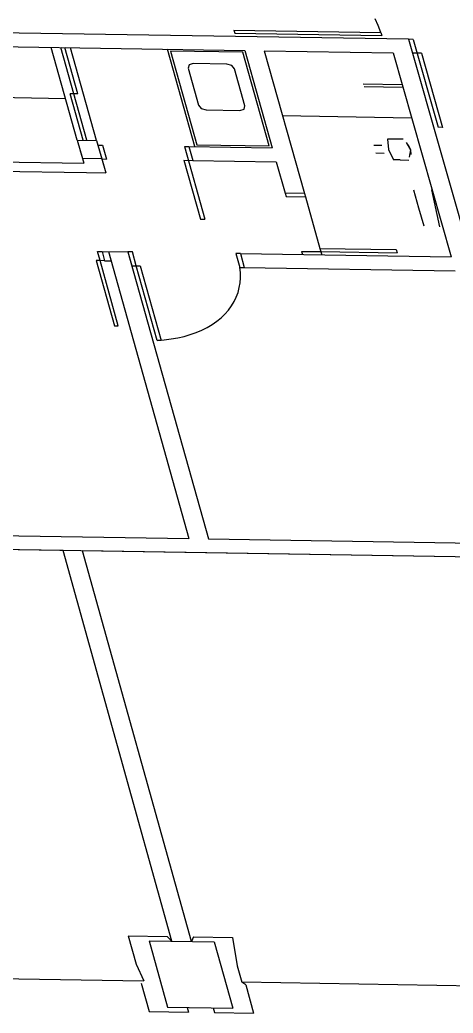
# Model space of a CAD drawing. Extents: x -68 to 264, y 51 to 115.
# Drawn here: x 219.45 to 223.23, y 82.99 to 91.65 of the extents above; entities that cross this region are included whole.
import ezdxf

# ---------------------------------------------------------------- set-up
doc = ezdxf.new("R2010")
doc.units = 0
doc.layers.get('0').update_dxf_attribs({"linetype": 'CONTINUOUS'})

msp = doc.modelspace()

# ---------------------------------------------------------------- linework, layer by layer
for p, q in [((222.5735, 91.5957), (222.5464, 91.6543)), ((222.8368, 91.4768), (212.6858, 91.6378)), ((222.5953, 91.5368), (222.5735, 91.5957)), ((221.3142, 91.5571), (221.3222, 91.5289)), ((221.3142, 91.5571), (222.5953, 91.5368)), ((221.3222, 91.5289), (222.6034, 91.5086)), ((222.5953, 91.5368), (222.6034, 91.5086)), ((215.9561, 91.4656), (221.4093, 91.3791)), ((219.9489, 90.5987), (219.7226, 91.4058)), ((220.0333, 90.5973), (219.807, 91.4045)), ((219.9538, 91.0006), (219.8407, 91.404)), ((220.1177, 90.596), (219.8913, 91.4031)), ((222.8368, 91.4768), (224.0898, 87.0765)), ((222.8762, 91.4762), (222.8368, 91.4768)), ((222.8368, 91.4768), (224.1247, 86.9541)), ((222.8762, 91.4762), (223.0943, 90.7102)), ((220.9734, 90.5422), (220.7346, 91.3898)), ((221.3914, 91.3633), (220.7617, 91.3733)), ((220.7617, 91.3733), (220.9914, 90.558)), ((221.6219, 90.5479), (221.3914, 91.3633)), ((221.4093, 91.3791), (221.649, 90.5314)), ((221.578, 91.3764), (221.9299, 90.1325)), ((221.578, 91.3764), (222.7026, 91.3586)), ((222.7026, 91.3586), (223.2086, 89.5801)), ((222.95, 91.3546), (222.8713, 91.3559)), ((222.95, 91.3546), (223.1337, 90.7096)), ((220.9235, 91.2546), (220.915, 91.2263)), ((220.915, 91.2263), (221.0061, 90.9035)), ((220.9599, 91.2658), (220.9235, 91.2546)), ((221.2523, 91.2611), (220.9599, 91.2658)), ((221.2954, 91.2487), (221.2523, 91.2611)), ((221.32, 91.2199), (221.2954, 91.2487)), ((221.4112, 90.8971), (221.32, 91.2199)), ((222.7816, 91.0807), (222.4424, 91.086)), ((222.7885, 91.0564), (222.4493, 91.0618)), ((216.0781, 91.0219), (219.847, 90.9621)), ((219.9995, 90.5978), (219.8863, 91.0017)), ((219.9538, 91.0006), (219.8863, 91.0017)), ((221.0061, 90.9035), (221.0306, 90.8747)), ((221.0306, 90.8747), (221.0737, 90.8623)), ((221.4027, 90.8688), (221.4112, 90.8971)), ((221.0737, 90.8623), (221.3663, 90.8576)), ((221.3663, 90.8576), (221.4027, 90.8688)), ((221.7378, 90.8115), (222.8633, 90.7937)), ((223.1337, 90.7096), (223.0943, 90.7102)), ((219.9489, 90.5987), (219.9942, 90.437)), ((219.9489, 90.5987), (220.1177, 90.596)), ((220.1177, 90.596), (220.1631, 90.4343)), ((220.1177, 90.596), (220.1971, 90.313)), ((220.1291, 90.5556), (220.1685, 90.5549)), ((220.1685, 90.5549), (220.2025, 90.4337)), ((220.8834, 90.5436), (221.062, 89.9094)), ((220.8834, 90.5436), (220.9228, 90.543)), ((220.9228, 90.543), (220.9569, 90.4217)), ((220.9228, 90.543), (221.649, 90.5314)), ((220.9914, 90.558), (221.6219, 90.5479)), ((222.6056, 90.5504), (222.5346, 90.5515)), ((222.7118, 90.6066), (222.6549, 90.6075)), ((222.6549, 90.6075), (222.662, 90.5173)), ((222.7894, 90.6054), (222.7118, 90.6066)), ((222.8557, 90.5142), (222.8206, 90.5767)), ((222.8557, 90.5142), (222.8361, 90.5555)), ((219.9715, 90.5178), (219.9942, 90.437)), ((222.553, 90.4868), (222.6239, 90.4857)), ((222.662, 90.5173), (222.7064, 90.4264)), ((222.8462, 90.4492), (222.8557, 90.5142)), ((222.8595, 90.4731), (222.8557, 90.5142)), ((218.5164, 90.4202), (220.0055, 90.3966)), ((219.9942, 90.437), (220.0055, 90.3966)), ((220.1631, 90.4343), (219.9942, 90.437)), ((220.1631, 90.4343), (220.2025, 90.4337)), ((220.1631, 90.4343), (220.1858, 90.3535)), ((220.8781, 90.423), (221.0225, 89.91)), ((220.8781, 90.423), (220.9569, 90.4217)), ((220.9569, 90.4217), (221.6832, 90.4102)), ((221.6832, 90.4102), (221.761, 90.1352)), ((222.7632, 90.4255), (222.7064, 90.4264)), ((222.7632, 90.4255), (222.8409, 90.4243)), ((218.5389, 90.3394), (220.0282, 90.3157)), ((220.0282, 90.3157), (220.1971, 90.313)), ((221.761, 90.1352), (221.769, 90.1069)), ((221.9299, 90.1325), (221.761, 90.1352)), ((221.769, 90.1069), (221.938, 90.1042)), ((221.9299, 90.1325), (221.938, 90.1042)), ((221.938, 90.1042), (222.0651, 89.6548)), ((222.9279, 90.0055), (222.8832, 90.1629)), ((223.0372, 90.1649), (223.1077, 89.8415)), ((222.9727, 89.848), (222.9279, 90.0055)), ((221.0225, 89.91), (221.062, 89.9094)), ((220.148, 89.5481), (220.1252, 89.6292)), ((220.1252, 89.6292), (220.1647, 89.6285)), ((220.1647, 89.6285), (220.1874, 89.5475)), ((220.1647, 89.6285), (220.3902, 89.6249)), ((220.2211, 89.6276), (220.922, 87.1271)), ((220.4296, 89.6243), (220.3902, 89.6249)), ((220.3902, 89.6249), (220.4243, 89.5034)), ((220.3902, 89.6249), (221.0917, 87.1244)), ((220.4637, 89.5027), (220.4296, 89.6243)), ((221.3709, 89.6093), (221.3315, 89.6099)), ((221.3315, 89.6099), (221.3657, 89.4884)), ((221.3709, 89.6093), (223.2086, 89.5801)), ((221.3709, 89.6093), (221.4052, 89.4877)), ((221.904, 89.6291), (221.9121, 89.6007)), ((221.904, 89.6291), (222.0731, 89.6264)), ((222.0651, 89.6548), (222.0812, 89.598)), ((222.0651, 89.6548), (222.7302, 89.6442)), ((222.0731, 89.6264), (222.7383, 89.6158)), ((222.7302, 89.6442), (222.7383, 89.6158)), ((220.148, 89.5481), (220.1141, 89.5486)), ((220.1141, 89.5486), (220.2732, 88.9808)), ((220.1874, 89.5475), (220.148, 89.5481)), ((220.307, 88.9803), (220.148, 89.5481)), ((220.1874, 89.5475), (220.2438, 89.5466)), ((220.4243, 89.5034), (220.4637, 89.5027)), ((220.4637, 89.5027), (220.4976, 89.5022)), ((220.6459, 88.8536), (220.4637, 89.5027)), ((220.4976, 89.5022), (220.6797, 88.8531)), ((221.3657, 89.4884), (221.4052, 89.4877)), ((221.3708, 89.4436), (221.3657, 89.4884)), ((221.4052, 89.4877), (223.2431, 89.4585)), ((221.3717, 89.3993), (221.3708, 89.4436)), ((221.3615, 89.3129), (221.3687, 89.3557)), ((221.3687, 89.3557), (221.3717, 89.3993)), ((221.3162, 89.1913), (221.3352, 89.2305)), ((221.3352, 89.2305), (221.3504, 89.2711)), ((221.3504, 89.2711), (221.3615, 89.3129)), ((221.2667, 89.1175), (221.2933, 89.1536)), ((221.2933, 89.1536), (221.3162, 89.1913)), ((221.2026, 89.0509), (221.2364, 89.0832)), ((221.2364, 89.0832), (221.2667, 89.1175)), ((220.2732, 88.9808), (220.307, 88.9803)), ((221.0815, 88.9668), (221.125, 88.9925)), ((221.125, 88.9925), (221.1654, 89.0206)), ((221.1654, 89.0206), (221.2026, 89.0509)), ((220.8243, 88.8756), (220.8804, 88.8886)), ((220.8804, 88.8886), (220.9343, 88.9042)), ((220.9343, 88.9042), (220.986, 88.9225)), ((220.986, 88.9225), (221.0351, 88.9434)), ((221.0351, 88.9434), (221.0815, 88.9668)), ((220.6459, 88.8536), (220.7068, 88.8581)), ((220.6797, 88.8531), (220.6459, 88.8536)), ((220.7068, 88.8581), (220.7664, 88.8655)), ((220.7664, 88.8655), (220.8243, 88.8756)), ((224.1247, 86.9541), (208.5136, 87.2032)), ((218.7727, 87.1614), (220.922, 87.1271)), ((219.8249, 87.0227), (216.2235, 87.0802)), ((221.0917, 87.1244), (223.9201, 87.0792)), ((220.7736, 83.6189), (219.8249, 87.0227)), ((220.9441, 83.6162), (219.9946, 87.02)), ((223.5306, 86.9636), (219.9946, 87.02)), ((220.3927, 83.666), (220.4615, 83.4187)), ((220.3927, 83.666), (220.7337, 83.6606)), ((220.5747, 83.6221), (220.7354, 83.0447)), ((220.5747, 83.6221), (221.1431, 83.613)), ((220.7337, 83.6606), (220.7736, 83.6189)), ((220.9611, 83.6569), (220.9441, 83.6162)), ((220.9611, 83.6569), (221.3021, 83.6514)), ((221.1431, 83.613), (221.3043, 83.0356)), ((221.3021, 83.6514), (221.3428, 83.4046)), ((213.4603, 83.3874), (220.5301, 83.2739)), ((220.4615, 83.4187), (220.5301, 83.2739)), ((221.3428, 83.4046), (221.3831, 83.2603)), ((224.5966, 83.2087), (221.3831, 83.2603)), ((221.4173, 83.2392), (221.3831, 83.2603)), ((227.9812, 83.1544), (221.3831, 83.2603)), ((220.5074, 83.2538), (220.5762, 83.0062)), ((221.4173, 83.2392), (221.4865, 82.9916)), ((220.5762, 83.0062), (220.9176, 83.0007)), ((220.7354, 83.0447), (221.3043, 83.0356)), ((220.9061, 83.042), (220.9176, 83.0007)), ((221.1336, 83.0384), (221.1452, 82.9971)), ((221.1452, 82.9971), (221.4865, 82.9916))]:
    msp.add_line(p, q)

doc.saveas('drawing.dxf')
